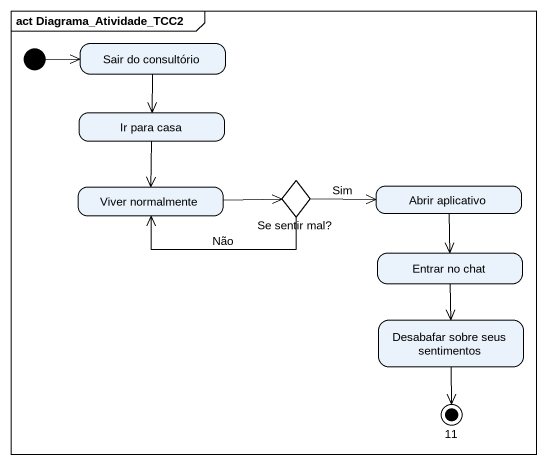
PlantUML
@startuml
mainframe act Diagrama_Atividade_TCC2
hide empty description
state "Sair do consultório" as Sair_do_consultório
state "Ir para casa" as Ir_para_casa
state "Viver normalmente" as Viver_normalmente
state "Se sentir mal?" as Se_sentir_mal <<choice>>
state "Abrir aplicativo" as Abrir_aplicativo
state "Entrar no chat" as Entrar_no_chat
state "Desabafar sobre seus sentimentos" as Desabafar_sobre_seus
state "11" as f11 <<end>>
[*] -right-> Sair_do_consultório
Sair_do_consultório --> Ir_para_casa
Ir_para_casa --> Viver_normalmente
Viver_normalmente -right-> Se_sentir_mal
Se_sentir_mal -left-> Viver_normalmente : Não
Se_sentir_mal -right-> Abrir_aplicativo : Sim
Abrir_aplicativo --> Entrar_no_chat
Entrar_no_chat --> Desabafar_sobre_seus
Desabafar_sobre_seus --> f11
@enduml
